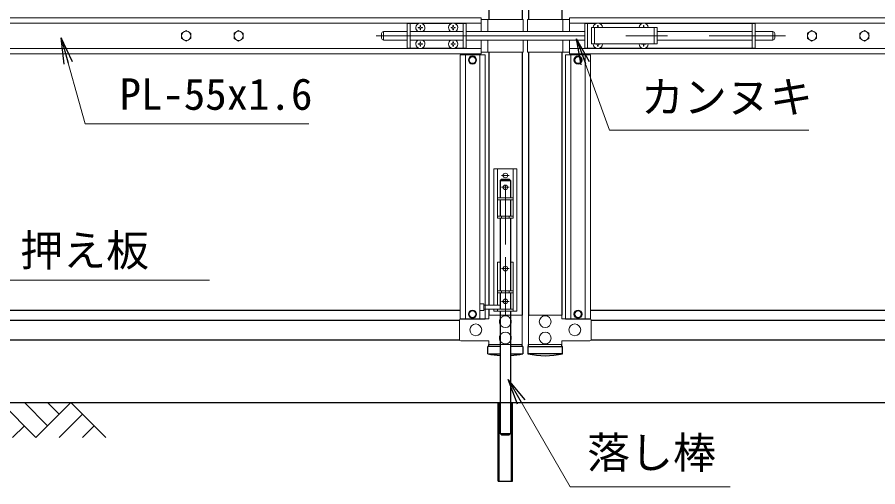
# Model space of a CAD drawing. Units: millimetres, scale not verified. Extents: x -4199 to 4201, y -2969 to 2971.
# Drawn here: x 901 to 2214, y -339 to 377 of the extents above; entities that cross this region are included whole.
import ezdxf
from ezdxf.enums import TextEntityAlignment as Align

# ---------------------------------------------------------------- set-up
doc = ezdxf.new("R2010")
doc.units = ezdxf.units.MM
doc.header["$LTSCALE"] = 10
doc.linetypes.add('DASHED', pattern=[7.5, 6, -1.5])
doc.linetypes.add('USER1', pattern=[50.8, 31.75, -6.35, 6.35, -6.35])
for name, color, linetype, lineweight in [('0-0_D-STR1', 1, 'Continuous', 25), ('0-1_D-STR3', 3, 'Continuous', 13), ('0-2_D-BMK', 2, 'USER1', 13), ('0-6_D-STR-TXT', 7, 'Continuous', 13), ('0-7_D-BGD', 7, 'Continuous', 25), ('0-8_D-DCR-HCH', 7, 'Continuous', 13)]:
    doc.layers.add(name, color=color, linetype=linetype, lineweight=lineweight)
doc.layers.add('0-4_0', color=7, linetype='Continuous')
doc.styles.add('ＭＳ ゴシック', font='')
doc.styles.get('ＭＳ ゴシック').set_extended_font_data('MS Gothic')

# ---------------------------------------------------------------- blocks, each defined once
blk = doc.blocks.new('_Open')
at = {"layer": '0-4_0'}
blk.add_line((-10, 1.667), (0, 0), dxfattribs=at)
blk.add_lwpolyline([(-10, -1.667), (0, 0), (-10, 0)], dxfattribs=at)

msp = doc.modelspace()

# ---------------------------------------------------------------- linework, layer by layer
at = {"layer": '0-0_D-STR1'}
for p, q in [((1620.58, 715.43), (1620.58, 374)), ((1671.38, 715.43), (1671.38, 374)), ((1681.38, 715.43), (1681.38, 374)), ((1732.18, 715.43), (1732.18, 374)), ((1620.58, 324), (1620.58, -62.05)), ((1671.38, 324), (1671.38, -77.25)), ((1681.38, 324), (1681.38, -78.36)), ((1732.18, 324), (1732.18, -77.25)), ((820.88, -69.75), (1576.88, -69.75)), ((1620.58, -68.03), (1620.58, -77.23)), ((1775.88, -69.75), (2531.88, -69.75)), ((821.66, -84.75), (1576.09, -84.75)), ((1776.66, -84.75), (2531.09, -84.75)), ((821.66, -114.75), (1576.09, -114.75)), ((1776.66, -114.75), (2531.09, -114.75)), ((1637.98, -125.23), (1619.38, -125.23)), ((1619.38, -136.23), (1619.38, -125.23)), ((1620.58, -125.23), (1620.58, -122.23)), ((1672.58, -125.23), (1653.98, -125.23)), ((1671.38, -125.23), (1671.38, -122.23)), ((1672.58, -125.23), (1672.58, -136.23)), ((1680.18, -125.23), (1733.38, -125.23)), ((1680.18, -125.23), (1680.18, -136.23)), ((1681.38, -125.23), (1681.38, -122.23)), ((1732.18, -125.23), (1732.18, -122.23)), ((1733.38, -136.23), (1733.38, -125.23)), ((1620.58, -136.23), (1637.98, -136.23)), ((1653.98, -136.23), (1671.38, -136.23)), ((1732.18, -136.23), (1681.38, -136.23))]:
    msp.add_line(p, q, dxfattribs=at)
for centre, start, end in [((1645.98, -19.81), 257.13052, 266.15907), ((1645.98, -19.81), 273.84093, 282.86948), ((1706.78, -19.81), 257.13052, 282.86948)]:
    msp.add_arc(centre, 119.43, start, end, dxfattribs=at)
at = {"layer": '0-1_D-STR3'}
for p, q in [((1608.88, 376.5), (788.88, 376.5)), ((1608.88, 368.5), (788.88, 368.5)), ((1496.23, 368), (1496.23, 330)), ((1513.63, 368), (1496.23, 368)), ((1500.73, 368), (1500.73, 330)), ((1563.63, 368), (1518.82, 368)), ((1586.23, 368), (1568.82, 368)), ((1581.73, 368), (1581.73, 330)), ((1586.23, 368), (1586.23, 330)), ((1608.88, 355.5), (1608.88, 376.5)), ((1672.98, 374), (1608.88, 374)), ((1618.98, 374), (1618.98, 355.5)), ((1672.98, 374), (1672.98, 355.5)), ((1679.78, 374), (1679.78, 355.5)), ((1679.78, 374), (1743.88, 374)), ((1733.78, 374), (1733.78, 355.5)), ((1743.88, 376.5), (2563.88, 376.5)), ((1743.88, 355.5), (1743.88, 376.5)), ((1743.88, 368.5), (2563.88, 368.5)), ((1767.03, 368), (1767.03, 330)), ((1767.03, 368), (1784.43, 368)), ((1771.53, 368), (1771.53, 330)), ((1789.62, 368), (1854.43, 368)), ((1859.62, 368), (2027.03, 368)), ((2022.53, 368), (2022.53, 330)), ((2027.03, 368), (2027.03, 330)), ((1471.48, 355.5), (1460.03, 355.5)), ((1460.03, 355.5), (1460.03, 342.5)), ((1471.32, 355.5), (1496.23, 355.5)), ((1500.73, 355.5), (1581.73, 355.5)), ((1513.08, 361.11), (1513.08, 361.5)), ((1514.37, 361.08), (1513.08, 361.11)), ((1515.83, 364.65), (1515.81, 363.35)), ((1515.83, 358.35), (1515.81, 359.65)), ((1516.62, 364.65), (1515.83, 364.65)), ((1516.62, 358.35), (1515.83, 358.35)), ((1516.62, 364.65), (1516.64, 363.35)), ((1516.62, 358.35), (1516.64, 359.65)), ((1518.08, 361.92), (1519.38, 361.9)), ((1519.38, 361.9), (1519.38, 361.5)), ((1564.37, 361.92), (1563.08, 361.9)), ((1563.08, 361.9), (1563.08, 361.5)), ((1565.83, 364.65), (1565.81, 363.35)), ((1565.83, 358.35), (1565.81, 359.65)), ((1566.62, 364.65), (1565.83, 364.65)), ((1566.62, 358.35), (1565.83, 358.35)), ((1566.62, 364.65), (1566.64, 363.35)), ((1566.62, 358.35), (1566.64, 359.65)), ((1568.08, 361.08), (1569.38, 361.11)), ((1569.38, 361.11), (1569.38, 361.5)), ((1586.23, 355.5), (1767.03, 355.5)), ((1777.53, 361.5), (1777.53, 336.5)), ((1777.53, 361.5), (1877.53, 361.5)), ((1785.17, 361.92), (1783.88, 361.9)), ((1783.88, 361.9), (1783.88, 361.5)), ((1786.63, 364.65), (1786.61, 363.35)), ((1786.63, 364.65), (1787.42, 364.65)), ((1787.42, 364.65), (1787.44, 363.35)), ((1855.17, 361.92), (1853.88, 361.9)), ((1853.88, 361.9), (1853.88, 361.5)), ((1856.63, 364.65), (1856.61, 363.35)), ((1856.63, 364.65), (1857.42, 364.65)), ((1857.42, 364.65), (1857.44, 363.35)), ((1858.88, 361.92), (1860.18, 361.9)), ((1860.18, 361.9), (1860.18, 361.5)), ((1877.53, 361.5), (1877.53, 336.5)), ((1877.53, 355.5), (2022.53, 355.5)), ((2027.03, 355.5), (2054.03, 355.5)), ((2054.03, 355.5), (2054.03, 342.5)), ((1457.03, 352.5), (1457.03, 345.5)), ((1471.48, 342.5), (1460.03, 342.5)), ((1471.32, 342.5), (1496.23, 342.5)), ((1500.73, 342.5), (1581.73, 342.5)), ((1586.23, 342.5), (1767.03, 342.5)), ((1608.88, 321.5), (1608.88, 342.5)), ((1618.98, 342.5), (1618.98, 324)), ((1672.98, 342.5), (1672.98, 324)), ((1679.78, 342.5), (1679.78, 324)), ((1733.78, 342.5), (1733.78, 324)), ((1743.88, 321.5), (1743.88, 342.5)), ((1877.53, 342.5), (2022.53, 342.5)), ((2027.03, 342.5), (2054.03, 342.5)), ((2057.03, 352.5), (2057.03, 345.5)), ((1608.88, 329.5), (788.88, 329.5)), ((1513.63, 330), (1496.23, 330)), ((1513.08, 336.11), (1513.08, 336.5)), ((1514.37, 336.08), (1513.08, 336.11)), ((1515.83, 339.65), (1515.81, 338.35)), ((1515.83, 333.35), (1515.81, 334.65)), ((1516.62, 339.65), (1515.83, 339.65)), ((1516.62, 333.35), (1515.83, 333.35)), ((1516.62, 339.65), (1516.64, 338.35)), ((1516.62, 333.35), (1516.64, 334.65)), ((1518.08, 336.92), (1519.38, 336.9)), ((1518.08, 336.08), (1519.38, 336.11)), ((1563.63, 330), (1518.82, 330)), ((1519.38, 336.9), (1519.38, 336.5)), ((1519.38, 336.11), (1519.38, 336.5)), ((1564.37, 336.92), (1563.08, 336.9)), ((1563.08, 336.9), (1563.08, 336.5)), ((1565.83, 339.65), (1565.81, 338.35)), ((1565.83, 333.35), (1565.81, 334.65)), ((1566.62, 339.65), (1565.83, 339.65)), ((1566.62, 333.35), (1565.83, 333.35)), ((1566.62, 339.65), (1566.64, 338.35)), ((1566.62, 333.35), (1566.64, 334.65)), ((1568.08, 336.92), (1569.38, 336.9)), ((1568.08, 336.08), (1569.38, 336.11)), ((1586.23, 330), (1568.82, 330)), ((1569.38, 336.9), (1569.38, 336.5)), ((1569.38, 336.11), (1569.38, 336.5)), ((1743.88, 329.5), (2563.88, 329.5)), ((1767.03, 330), (1784.43, 330)), ((1777.53, 336.5), (1877.53, 336.5)), ((1783.88, 336.11), (1783.88, 336.5)), ((1785.17, 336.08), (1783.88, 336.11)), ((1786.63, 333.35), (1786.61, 334.65)), ((1786.63, 333.35), (1787.42, 333.35)), ((1787.42, 333.35), (1787.44, 334.65)), ((1788.88, 336.08), (1790.18, 336.11)), ((1789.62, 330), (1854.43, 330)), ((1790.18, 336.11), (1790.18, 336.5)), ((1853.88, 336.11), (1853.88, 336.5)), ((1855.17, 336.08), (1853.88, 336.11)), ((1856.63, 333.35), (1856.61, 334.65)), ((1856.63, 333.35), (1857.42, 333.35)), ((1857.42, 333.35), (1857.44, 334.65)), ((1858.88, 336.08), (1860.18, 336.11)), ((1859.62, 330), (2027.03, 330)), ((1860.18, 336.11), (1860.18, 336.5)), ((1608.88, 321.5), (788.88, 321.5)), ((1576.88, -83.5), (1576.88, 319.75)), ((1576.88, -83.5), (1576.88, 319.75)), ((1576.88, 319.75), (1614.88, 319.75)), ((1584.88, -83.5), (1584.88, 319.75)), ((1584.88, -83.5), (1584.88, 319.75)), ((1606.88, -83.5), (1606.88, 319.75)), ((1606.88, -83.5), (1606.88, 319.75)), ((1672.98, 324), (1608.88, 324)), ((1614.88, -83.5), (1614.88, 319.75)), ((1614.88, -83.5), (1614.88, 319.75)), ((1679.78, 324), (1743.88, 324)), ((1737.88, -83.5), (1737.88, 319.75)), ((1737.88, -83.5), (1737.88, 319.75)), ((1775.88, 319.75), (1737.88, 319.75)), ((1743.88, 321.5), (2563.88, 321.5)), ((1745.88, -83.5), (1745.88, 319.75)), ((1745.88, -83.5), (1745.88, 319.75)), ((1767.88, -83.5), (1767.88, 319.75)), ((1767.88, -83.5), (1767.88, 319.75)), ((1775.88, -83.5), (1775.88, 319.75)), ((1775.88, -83.5), (1775.88, 319.75)), ((1628.48, 145.77), (1628.48, -62.03)), ((1628.48, 145.77), (1663.48, 145.77)), ((1633.98, 145.77), (1633.98, 70.77)), ((1633.98, 145.77), (1657.98, 145.77)), ((1657.98, 145.77), (1657.98, 70.77)), ((1663.48, 145.77), (1663.48, -71.23)), ((1645.98, 121.77), (1645.98, 30.52)), ((1645.98, 117.77), (1645.98, 34.52)), ((1633.98, 101.77), (1657.98, 101.77)), ((1633.98, 101.77), (1633.98, 99.47)), ((1633.98, 98.57), (1657.98, 98.57)), ((1657.98, 101.77), (1657.98, 99.47)), ((1633.98, 73.97), (1657.98, 73.97)), ((1639.98, 70.77), (1639.98, 73.97)), ((1651.98, 70.77), (1651.98, 73.97)), ((1633.98, 3.77), (1637.98, 3.77)), ((1633.98, 3.77), (1633.98, -62.03)), ((1653.98, 3.77), (1657.98, 3.77)), ((1657.98, 3.77), (1657.98, -71.23)), ((1633.98, -26.93), (1633.98, -29.23)), ((1657.98, -26.93), (1657.98, -29.23)), ((1633.98, -40.23), (1657.98, -40.23)), ((1633.98, -43.43), (1657.98, -43.43)), ((1639.98, -40.23), (1639.98, -43.43)), ((1651.98, -40.23), (1651.98, -43.43)), ((1612.98, -60.03), (1606.98, -60.03)), ((1606.98, -70.03), (1606.98, -60.03)), ((1612.98, -70.03), (1612.98, -60.03)), ((1637.98, -62.03), (1612.98, -62.03)), ((1637.98, -68.03), (1637.98, -62.03)), ((1612.98, -70.03), (1606.98, -70.03)), ((1653.98, -68.03), (1612.98, -68.03)), ((1628.48, -68.03), (1628.48, -71.23)), ((1628.48, -71.23), (1663.48, -71.23)), ((1633.98, -68.03), (1657.98, -68.03)), ((1633.98, -68.03), (1633.98, -71.23)), ((1575.83, -114.75), (1575.83, -84.75)), ((1576.88, -83.5), (1614.88, -83.5)), ((1775.88, -83.5), (1737.88, -83.5)), ((1776.93, -114.75), (1776.93, -84.75))]:
    msp.add_line(p, q, dxfattribs=at)
at = {"layer": '0-1_D-STR3', "linetype": 'DASHED'}
for p, q in [((1782.03, 361.5), (1782.03, 336.5)), ((1873.03, 361.5), (1873.03, 336.5))]:
    msp.add_line(p, q, dxfattribs=at)
at = {"layer": '0-1_D-STR3', "lineweight": 25}
for p, q in [((1637.98, 127.97), (1637.98, 101.77)), ((1639.98, 129.97), (1651.98, 129.97)), ((1651.98, 129.97), (1653.98, 127.97)), ((1653.98, 127.97), (1653.98, 101.77)), ((1637.98, 98.57), (1637.98, 73.97)), ((1653.98, 98.57), (1653.98, 73.97)), ((1637.98, 70.77), (1637.98, -40.23)), ((1653.98, 70.77), (1653.98, -40.23)), ((1637.98, -43.43), (1637.98, -65.03)), ((1653.98, -43.43), (1653.98, -65.03)), ((1637.98, -65.03), (1637.98, -68.03)), ((1653.98, -65.03), (1653.98, -68.03)), ((1637.98, -71.25), (1637.98, -258.05)), ((1653.98, -71.25), (1653.98, -258.05)), ((1637.98, -258.05), (1639.98, -260.05)), ((1637.98, -258.05), (1653.98, -258.05)), ((1639.98, -260.05), (1651.98, -260.05))]:
    msp.add_line(p, q, dxfattribs=at)
at = {"layer": '0-1_D-STR3'}
for points in [[(1158.88, 357.1), (1165.89, 353.05), (1165.89, 344.95), (1158.88, 340.9), (1151.86, 344.95), (1151.86, 353.05)], [(1238.88, 357.1), (1245.89, 353.05), (1245.89, 344.95), (1238.88, 340.9), (1231.86, 344.95), (1231.86, 353.05)], [(2113.88, 357.1), (2106.86, 353.05), (2106.86, 344.95), (2113.88, 340.9), (2120.89, 344.95), (2120.89, 353.05)], [(2193.88, 357.1), (2186.86, 353.05), (2186.86, 344.95), (2193.88, 340.9), (2200.89, 344.95), (2200.89, 353.05)], [(1601.65, 312), (1598.76, 317), (1592.99, 317), (1590.1, 312), (1592.99, 307), (1598.76, 307)], [(1601.65, 312), (1598.76, 317), (1592.99, 317), (1590.1, 312), (1592.99, 307), (1598.76, 307)], [(1751.1, 312), (1753.99, 317), (1759.76, 317), (1762.65, 312), (1759.76, 307), (1753.99, 307)], [(1751.1, 312), (1753.99, 317), (1759.76, 317), (1762.65, 312), (1759.76, 307), (1753.99, 307)], [(1601.65, -75.75), (1598.76, -80.75), (1592.99, -80.75), (1590.1, -75.75), (1592.99, -70.75), (1598.76, -70.75)], [(1751.1, -75.75), (1753.99, -80.75), (1759.76, -80.75), (1762.65, -75.75), (1759.76, -70.75), (1753.99, -70.75)]]:
    msp.add_lwpolyline(points, close=True, dxfattribs=at)
for points in [[(1514.37, 361.92), (1513.08, 361.9), (1513.08, 361.5)], [(1518.08, 361.08), (1519.38, 361.11), (1519.38, 361.5)], [(1564.37, 361.08), (1563.08, 361.11), (1563.08, 361.5)], [(1568.08, 361.92), (1569.38, 361.9), (1569.38, 361.5)], [(1788.88, 361.92), (1790.18, 361.9), (1790.18, 361.5)], [(1514.37, 336.92), (1513.08, 336.9), (1513.08, 336.5)], [(1564.37, 336.08), (1563.08, 336.11), (1563.08, 336.5)], [(1657.98, 70.77), (1633.98, 70.77), (1657.98, 70.77)], [(1620.58, -77.25), (1671.38, -77.25), (1671.38, -122.25), (1620.58, -122.25), (1620.58, -116.75), (1577.83, -116.75)], [(1620.58, -77.25), (1620.58, -82.75), (1577.83, -82.75)], [(1633.98, -71.23), (1657.98, -71.23), (1633.98, -71.23)], [(1653.98, -77.23), (1671.38, -77.23), (1671.38, -122.23), (1653.98, -122.23)], [(1732.18, -77.25), (1681.38, -77.25), (1681.38, -122.25), (1732.18, -122.25), (1732.18, -116.75), (1774.93, -116.75)], [(1732.18, -77.25), (1732.18, -82.75), (1774.93, -82.75)]]:
    msp.add_lwpolyline(points, dxfattribs=at)
at = {"layer": '0-1_D-STR3', "lineweight": 25}
for points in [[(1639.98, 129.97), (1637.98, 127.97), (1653.98, 127.97)], [(1639.98, -260.05), (1651.98, -260.05), (1653.98, -258.05)]]:
    msp.add_lwpolyline(points, dxfattribs=at)
at = {"layer": '0-1_D-STR3'}
for centre, radius in [((1158.88, 349), 7.03), ((1238.88, 349), 7.03), ((2113.88, 349), 7.03), ((2193.88, 349), 7.03), ((1595.88, 312), 6.25), ((1595.88, 312), 6.25), ((1595.88, 312), 5), ((1595.88, 312), 5), ((1756.88, 312), 6.25), ((1756.88, 312), 6.25), ((1756.88, 312), 5), ((1756.88, 312), 5), ((1645.98, 135.77), 3.5), ((1645.98, 117.77), 3.5), ((1645.98, -6.23), 3.5), ((1645.98, -56.23), 3.5), ((1595.88, -75.75), 6.25), ((1595.88, -75.75), 5), ((1645.98, -87.25), 9), ((1706.78, -87.25), 9), ((1756.88, -75.75), 6.25), ((1756.88, -75.75), 5), ((1600.83, -99.73), 9), ((1600.83, -99.75), 9), ((1751.93, -99.75), 9), ((1645.98, -112.25), 9), ((1706.78, -112.25), 9)]:
    msp.add_circle(centre, radius, dxfattribs=at)
for centre, radius, start, end in [((1516.23, 361.5), 7, 0, 180), ((1566.23, 361.5), 7, 0, 180), ((1787.03, 361.5), 7, 0, 180), ((1857.03, 361.5), 7, 0, 180), ((1460.03, 352.5), 3, 90, 180), ((1516.23, 361.5), 7, 180, 238.99728), ((1514.32, 363.41), 1.49, 270, 0), ((1514.32, 359.6), 1.49, 0, 90), ((1518.13, 363.41), 1.49, 180, 270), ((1518.13, 359.6), 1.49, 90, 180), ((1516.23, 361.5), 7, 301.00272, 0), ((1566.23, 361.5), 7, 180, 238.99728), ((1564.32, 363.41), 1.49, 270, 0), ((1564.32, 359.6), 1.49, 0, 90), ((1568.13, 363.41), 1.49, 180, 270), ((1568.13, 359.6), 1.49, 90, 180), ((1566.23, 361.5), 7, 301.00272, 0), ((1785.12, 363.41), 1.49, 270, 0), ((1788.93, 363.41), 1.49, 180, 270), ((1855.12, 363.41), 1.49, 270, 0), ((1858.93, 363.41), 1.49, 180, 270), ((2054.03, 352.5), 3, 0, 90), ((1460.03, 345.5), 3, 180, 270), ((1516.23, 336.5), 7, 121.00272, 180), ((1516.23, 336.5), 7, 0, 58.99728), ((1566.23, 336.5), 7, 121.00272, 180), ((1566.23, 336.5), 7, 0, 58.99728), ((2054.03, 345.5), 3, 270, 0), ((1516.23, 336.5), 7, 180, 0), ((1514.32, 338.41), 1.49, 270, 0), ((1514.32, 334.6), 1.49, 0, 90), ((1518.13, 338.41), 1.49, 180, 270), ((1518.13, 334.6), 1.49, 90, 180), ((1566.23, 336.5), 7, 180, 0), ((1564.32, 338.41), 1.49, 270, 0), ((1564.32, 334.6), 1.49, 0, 90), ((1568.13, 338.41), 1.49, 180, 270), ((1568.13, 334.6), 1.49, 90, 180), ((1787.03, 336.5), 7, 180, 0), ((1785.12, 334.6), 1.49, 0, 90), ((1788.93, 334.6), 1.49, 90, 180), ((1857.03, 336.5), 7, 180, 0), ((1855.12, 334.6), 1.49, 0, 90), ((1858.93, 334.6), 1.49, 90, 180), ((1577.83, -84.75), 2, 90, 180), ((1645.98, -87.23), 9, 152.73398, 207.26602), ((1645.98, -87.23), 9, 332.73398, 27.26602), ((1774.93, -84.75), 2, 0, 90), ((1577.83, -114.75), 2, 180, 270), ((1645.98, -112.23), 9, 152.73398, 207.26602), ((1645.98, -112.23), 9, 332.73398, 27.26602), ((1774.93, -114.75), 2, 270, 0)]:
    msp.add_arc(centre, radius, start, end, dxfattribs=at)
at = {"layer": '0-2_D-BMK'}
for p, q in [((1448.91, 349), (2073.36, 349)), ((1639.98, 135.77), (1651.98, 135.77)), ((1639.98, 117.77), (1651.98, 117.77)), ((1645.98, 64.52), (1645.98, 46.91)), ((1645.98, -77.48), (1645.98, 11.16)), ((1639.98, -6.23), (1651.98, -6.23)), ((1639.98, -56.23), (1651.98, -56.23))]:
    msp.add_line(p, q, dxfattribs=at)
at = {"layer": '0-6_D-STR-TXT'}
for points in [[(1345.89, 214.88), (1004.62, 214.88), (968.74, 343.89)], [(2108.84, 205), (1804.87, 205), (1755.09, 342.59)], [(1194.32, -23.71), (853.04, -23.71), (821.36, 89.56)], [(1989.15, -339.24), (1744.83, -339.24), (1651.16, -177.01)]]:
    msp.add_lwpolyline(points, dxfattribs=at)
at = {"layer": '0-7_D-BGD'}
for p, q in [((876.38, -210.76), (2476.38, -210.76)), ((1634.88, -330.76), (1634.88, -210.76)), ((1636.48, -330.76), (1636.48, -210.76)), ((1655.48, -330.76), (1655.48, -210.76)), ((1657.08, -330.76), (1657.08, -210.76)), ((1634.88, -330.76), (1657.08, -330.76)), ((1634.88, -330.76), (1657.08, -330.76))]:
    msp.add_line(p, q, dxfattribs=at)
at = {"layer": '0-8_D-DCR-HCH'}
for p, q in [((929.59, -263.97), (876.38, -210.76)), ((947.33, -246.23), (911.85, -210.76)), ((982.8, -210.76), (929.59, -263.97)), ((965.16, -228.59), (947.33, -210.76)), ((982.8, -210.76), (1036.01, -263.97)), ((1000.54, -228.49), (964.9, -263.97)), ((911.85, -246.23), (894.03, -263.97)), ((1018.27, -246.23), (1000.46, -263.97))]:
    msp.add_line(p, q, dxfattribs=at)

# ---------------------------------------------------------------- block references
at = {"layer": '0-6_D-STR-TXT', "xscale": 4, "yscale": 4}
for p, rotation in [((968.21, 345.82), 105.53903), ((1754.41, 344.47), 109.88707), ((1650.16, -175.27), 120)]:
    msp.add_blockref('_Open', p, dxfattribs=dict(at, rotation=rotation))

# ---------------------------------------------------------------- texts
at = {"layer": '0-6_D-STR-TXT', "style": 'ＭＳ ゴシック'}
for s, p in [('PL-55x1.6', (1057.06, 221.63)), ('カンヌキ', (1852.75, 217.08)), ('押え板', (905.49, -16.97)), ('落し棒', (1770.62, -325.52))]:
    msp.add_text(s, height=48.09, dxfattribs=at).set_placement(p, align=Align.BOTTOM_LEFT)

doc.saveas('drawing.dxf')
